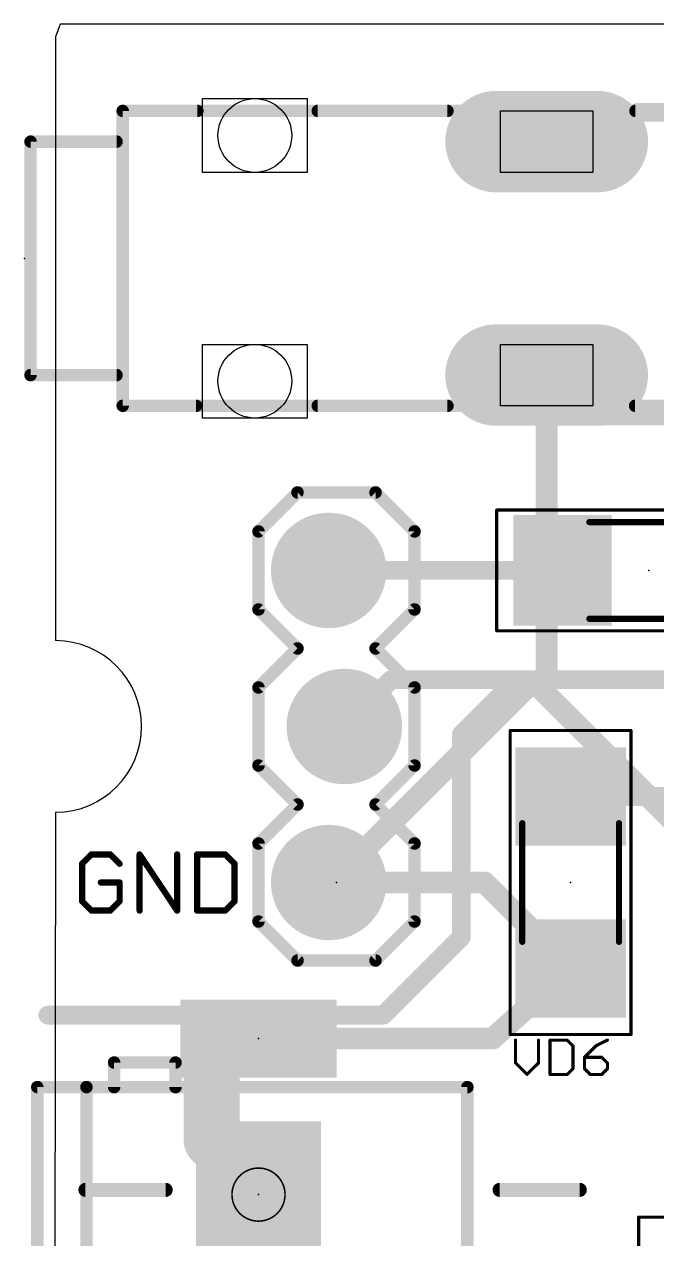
# Model space of a CAD drawing. Extents: x 0 to 91.2, y 0 to 65.1.
# Drawn here: x 0 to 10.29, y 45 to 64.77 of the extents above; entities that cross this region are included whole.
import ezdxf

# ---------------------------------------------------------------- set-up
doc = ezdxf.new("R2010")
doc.units = 0
for name, color, linetype in [('1', 22, 'CONTINUOUS'), ('16', 175, 'CONTINUOUS'), ('17', 82, 'CONTINUOUS'), ('20', 7, 'CONTINUOUS'), ('21', 253, 'CONTINUOUS'), ('22', 253, 'CONTINUOUS'), ('23', 7, 'CONTINUOUS'), ('25', 253, 'CONTINUOUS'), ('39', 22, 'CONTINUOUS'), ('46', 140, 'CONTINUOUS'), ('51', 253, 'CONTINUOUS')]:
    doc.layers.add(name, color=color, linetype=linetype)

# ---------------------------------------------------------------- blocks, each defined once
blk = doc.blocks.new('RECT')
blk.add_solid([(-0.5, -0.5), (0.5, -0.5), (-0.5, 0.5), (0.5, 0.5)])
blk = doc.blocks.new('ROUNDP')
at = {"const_width": 0.5}
blk.add_lwpolyline([(0, -0.25, 1), (0, 0.25, 1), (0, -0.25)], format="xyb", dxfattribs=at)
blk = doc.blocks.new('SQUAREP')
blk.add_solid([(-0.5, -0.5), (0.5, -0.5), (-0.5, 0.5), (0.5, 0.5)])
blk = doc.blocks.new('LONGP100')
at = {"const_width": 1}
blk.add_lwpolyline([(-0.5, 0), (0.5, 0)], dxfattribs=at)
at = {"const_width": 0.5}
for points in [[(-0.5, 0.25, 1), (-0.5, -0.25)], [(0.5, -0.25, 1), (0.5, 0.25)]]:
    blk.add_lwpolyline(points, format="xyb", dxfattribs=at)

msp = doc.modelspace()

# ---------------------------------------------------------------- linework, layer by layer
at = {"layer": '1'}
for points, const_width in [([(9.9695, 63.3349), (9.6393, 63.0809)], 0.3048), ([(12.1412, 63.3476), (9.9695, 63.3349)], 0.3048), ([(9.6393, 63.0809), (8.5, 62.86)], 0.3048), ([(8.5, 58.81), (8.5, 59.06)], 0.3556), ([(8.89, 58.42), (8.5, 58.81)], 0.3556), ([(13.84, 58.42), (8.89, 58.42)], 0.3556), ([(4.953, 55.88), (8.76, 55.88)], 0.3048), ([(5.207, 53.34), (5.969, 54.102)], 0.3048), ([(5.969, 54.102), (14.348, 54.102)], 0.3048), ([(8.89, 52.2), (11.43, 52.2)], 0.3048), ([(8.89, 52.2), (12.697, 52.2)], 0.3048), ([(7.49, 50.8), (4.953, 50.8)], 0.3556), ([(8.89, 49.4), (7.49, 50.8)], 0.3556), ([(7.62, 48.26), (8.89, 49.4)], 0.3556), ([(3.048, 48.1457), (3.175, 48.26)], 0.9144), ([(3.048, 46.609), (3.048, 48.1457)], 0.9144), ([(4.445, 48.26), (7.62, 48.26)], 0.3556), ([(3.7465, 45.9105), (3.048, 46.609)], 0.9144), ([(3.6068, 45.4914), (3.81, 45.8978)], 0.9144), ([(3.7465, 45.9105), (3.81, 45.8978)], 0.9144), ([(3.6068, 44.3738), (3.6068, 45.4914)], 0.9144)]:
    msp.add_lwpolyline(points, dxfattribs=dict(at, const_width=const_width))
for points, const_width in [([(9.9691, 63.4111, 1), (9.9699, 63.2587)], 0.1524), ([(10.016, 63.2745, 1), (9.923, 63.3953)], 0.1524), ([(9.5928, 63.1413, 1), (9.6858, 63.0205)], 0.1524), ([(9.6538, 63.0061, 1), (9.6248, 63.1557)], 0.1524), ([(8.4855, 62.9348, 1), (8.5145, 62.7852)], 0.1524), ([(8.5889, 59.06, 1), (8.4111, 59.06)], 0.1778), ([(8.5629, 58.8729, 1), (8.4371, 58.7471)], 0.1778), ([(8.4111, 58.81, 1), (8.5889, 58.81)], 0.1778), ([(8.89, 58.5089, 1), (8.89, 58.3311)], 0.1778), ([(8.8271, 58.3571, 1), (8.9529, 58.4829)], 0.1778), ([(4.953, 55.9562, 1), (4.953, 55.8038)], 0.1524), ([(8.76, 55.8038, 1), (8.76, 55.9562)], 0.1524), ([(5.969, 54.1782, 1), (5.969, 54.0258)], 0.1524), ([(6.0229, 54.0481, 1), (5.9151, 54.1559)], 0.1524), ([(5.1531, 53.3939, 1), (5.2609, 53.2861)], 0.1524), ([(8.89, 52.2762, 1), (8.89, 52.1238)], 0.1524), ([(8.89, 52.2762, 1), (8.89, 52.1238)], 0.1524), ([(4.953, 50.8889, 1), (4.953, 50.7111)], 0.1778), ([(7.5529, 50.8629, 1), (7.4271, 50.7371)], 0.1778), ([(7.49, 50.7111, 1), (7.49, 50.8889)], 0.1778), ([(8.8271, 49.3371, 1), (8.9529, 49.4629)], 0.1778), ([(8.9494, 49.3338, 1), (8.8306, 49.4662)], 0.1778), ([(3.3279, 48.0901, 1), (3.0221, 48.4299)], 0.4572), ([(3.2766, 48.1457, 1), (2.8194, 48.1457)], 0.4572), ([(2.8951, 48.3156, 1), (3.2009, 47.9758)], 0.4572), ([(4.445, 48.3489, 1), (4.445, 48.1711)], 0.1778), ([(7.62, 48.1711, 1), (7.62, 48.3489)], 0.1778), ([(7.5606, 48.3262, 1), (7.6794, 48.1938)], 0.1778), ([(3.2096, 46.7706, 1), (2.8864, 46.4474)], 0.4572), ([(2.8194, 46.609, 1), (3.2766, 46.609)], 0.4572), ([(3.7913, 46.1347, 1), (3.7017, 45.6863)], 0.4572), ([(3.5849, 45.7489, 1), (3.9081, 46.0721)], 0.4572), ([(4.0145, 45.7956, 1), (3.6055, 46)], 0.4572), ([(3.7652, 45.6736, 1), (3.8548, 46.122)], 0.4572), ([(3.8354, 45.4914, 1), (3.3782, 45.4914)], 0.4572), ([(3.4023, 45.5936, 1), (3.8113, 45.3892)], 0.4572)]:
    msp.add_lwpolyline(points, format="xyb", dxfattribs=dict(at, const_width=const_width))
at = {"layer": '16', "const_width": 0.1778}
for points in [[(8.5629, 59.1229, 1), (8.4371, 58.9971)], [(8.5889, 59.06, 1), (8.4111, 59.06)], [(8.9789, 58.67, 1), (8.8011, 58.67)], [(8.8271, 58.6071, 1), (8.9529, 58.7329)], [(8.89, 58.5089, 1), (8.89, 58.3311)], [(8.8011, 58.42, 1), (8.9789, 58.42)], [(8.2169, 54.102, 1), (8.2169, 53.9242)], [(8.2798, 53.9502, 1), (8.154, 54.076)], [(8.4068, 54.076, 1), (8.281, 53.9502)], [(8.281, 54.076, 1), (8.4068, 53.9502)], [(8.3439, 53.9242, 1), (8.3439, 54.102)], [(8.4111, 54.1692, 1), (8.5889, 54.1692)], [(8.5629, 54.1063, 1), (8.4371, 54.2321)], [(4.953, 50.8889, 1), (4.953, 50.7111)], [(4.9409, 50.8629, 1), (5.0667, 50.7371)], [(5.0038, 50.7111, 1), (5.0038, 50.8889)]]:
    msp.add_lwpolyline(points, format="xyb", dxfattribs=at)
at = {"layer": '16', "const_width": 0.3556}
for points in [[(8.5, 54.1692), (8.5, 59.06)], [(8.89, 58.67), (8.5, 59.06)], [(8.89, 58.42), (8.89, 58.67)], [(16.51, 58.42), (8.89, 58.42)], [(5.0038, 50.8), (8.2169, 54.0131)], [(8.3439, 54.0131), (8.2169, 54.0131)], [(8.3439, 54.0131), (8.5, 54.1692)], [(12.446, 49.911), (8.3439, 54.0131)], [(5.0038, 50.8), (4.953, 50.8)]]:
    msp.add_lwpolyline(points, dxfattribs=at)
at = {"layer": '20'}
for p, q in [((0.584, 64.77), (0.508, 64.567)), ((31.623, 64.77), (0.584, 64.77)), ((0.508, 64.567), (0.508, 54.737)), ((2.9, 62.36), (2.9, 63.56)), ((2.9, 63.56), (4.6, 63.56)), ((4.6, 63.56), (4.6, 62.36)), ((4.6, 62.36), (2.9, 62.36)), ((2.9, 58.36), (2.9, 59.56)), ((2.9, 59.56), (4.6, 59.56)), ((4.6, 59.56), (4.6, 58.36)), ((4.6, 58.36), (2.9, 58.36)), ((0.508, 51.943), (0.457, 15.25))]:
    msp.add_line(p, q, dxfattribs=at)
for centre in [(3.75, 62.96), (3.75, 58.96)]:
    msp.add_circle(centre, 0.6, dxfattribs=at)
msp.add_arc((0.508, 53.34), 1.397, 270, 90, dxfattribs=at)
at = {"layer": '21'}
for points, const_width in [([(1.6, 58.56), (1.6, 63.36)], 0.2032), ([(1.6, 63.36), (2.815, 63.36)], 0.2032), ([(6.885, 63.36), (4.775, 63.36)], 0.2032), ([(9.945, 63.36), (11.4, 63.36)], 0.2032), ([(0.1, 59.06), (0.1, 62.86)], 0.2032), ([(0.1, 62.86), (1.5, 62.86)], 0.2032), ([(0.1, 59.06), (1.5, 59.06)], 0.2032), ([(2.795, 58.56), (1.6, 58.56)], 0.2032), ([(6.885, 58.56), (4.775, 58.56)], 0.2032), ([(11.4, 58.56), (9.94, 58.56)], 0.2032), ([(3.81, 56.515), (4.445, 57.15)], 0.2032), ([(4.445, 57.15), (5.715, 57.15)], 0.2032), ([(5.715, 57.15), (6.35, 56.515)], 0.2032), ([(3.81, 55.245), (3.81, 56.515)], 0.2032), ([(6.35, 56.515), (6.35, 55.245)], 0.2032), ([(4.445, 54.61), (3.81, 55.245)], 0.2032), ([(6.35, 55.245), (5.715, 54.61)], 0.2032), ([(3.81, 53.975), (4.445, 54.61)], 0.2032), ([(5.715, 54.61), (6.35, 53.975)], 0.2032), ([(7.112, 53.213), (8.001, 54.102)], 0.3048), ([(8.001, 54.102), (12.192, 54.102)], 0.3048), ([(3.81, 52.705), (3.81, 53.975)], 0.2032), ([(6.35, 53.975), (6.35, 52.705)], 0.2032), ([(7.112, 49.911), (7.112, 53.213)], 0.3048), ([(4.445, 52.07), (3.81, 52.705)], 0.2032), ([(6.35, 52.705), (5.715, 52.07)], 0.2032), ([(3.81, 51.435), (4.445, 52.07)], 0.2032), ([(5.715, 52.07), (6.35, 51.435)], 0.2032), ([(3.81, 50.165), (3.81, 51.435)], 0.2032), ([(6.35, 51.435), (6.35, 50.165)], 0.2032), ([(1.0923, 51.258), (0.9398, 51.1055)], 0.1016), ([(1.3974, 51.258), (1.0923, 51.258)], 0.1016), ([(1.5499, 51.1055), (1.3974, 51.258)], 0.1016), ([(1.8753, 50.3428), (1.8753, 51.258)], 0.1016), ([(1.8753, 51.258), (2.4854, 50.3428)], 0.1016), ([(2.4854, 50.3428), (2.4854, 51.258)], 0.1016), ([(2.8108, 51.258), (2.8108, 50.3428)], 0.1016), ([(3.2684, 51.258), (2.8108, 51.258)], 0.1016), ([(3.421, 51.1055), (3.2684, 51.258)], 0.1016), ([(0.9398, 51.1055), (0.9398, 50.4953)], 0.1016), ([(3.421, 50.4953), (3.421, 51.1055)], 0.1016), ([(1.5499, 50.8004), (1.2449, 50.8004)], 0.1016), ([(1.5499, 50.4953), (1.5499, 50.8004)], 0.1016), ([(0.9398, 50.4953), (1.0923, 50.3428)], 0.1016), ([(1.3974, 50.3428), (1.5499, 50.4953)], 0.1016), ([(3.2684, 50.3428), (3.421, 50.4953)], 0.1016), ([(1.0923, 50.3428), (1.3974, 50.3428)], 0.1016), ([(2.8108, 50.3428), (3.2684, 50.3428)], 0.1016), ([(3.81, 50.165), (4.445, 49.53)], 0.2032), ([(5.715, 49.53), (6.35, 50.165)], 0.2032), ([(5.842, 48.641), (7.112, 49.911)], 0.3048), ([(4.445, 49.53), (5.715, 49.53)], 0.2032), ([(0.381, 48.641), (5.842, 48.641)], 0.3048), ([(0.21, 40.47), (0.21, 47.47)], 0.2032), ([(0.21, 47.47), (1.01, 47.47)], 0.2032), ([(1.01, 47.47), (7.21, 47.47)], 0.2032), ([(1.01, 40.47), (1.01, 47.47)], 0.2032), ([(7.21, 47.47), (7.21, 40.47)], 0.2032), ([(7.7343, 45.797), (9.0393, 45.797)], 0.2286)]:
    msp.add_lwpolyline(points, dxfattribs=dict(at, const_width=const_width))
for points, const_width in [([(1.6508, 63.36, 1), (1.5492, 63.36)], 0.1016), ([(1.6, 63.4108, 1), (1.6, 63.3092)], 0.1016), ([(2.815, 63.3092, 1), (2.815, 63.4108)], 0.1016), ([(4.775, 63.4108, 1), (4.775, 63.3092)], 0.1016), ([(6.885, 63.3092, 1), (6.885, 63.4108)], 0.1016), ([(9.945, 63.4108, 1), (9.945, 63.3092)], 0.1016), ([(0.1508, 62.86, 1), (0.0492, 62.86)], 0.1016), ([(0.1, 62.9108, 1), (0.1, 62.8092)], 0.1016), ([(1.5, 62.8092, 1), (1.5, 62.9108)], 0.1016), ([(0.1, 59.1108, 1), (0.1, 59.0092)], 0.1016), ([(0.0492, 59.06, 1), (0.1508, 59.06)], 0.1016), ([(1.5, 59.0092, 1), (1.5, 59.1108)], 0.1016), ([(1.6, 58.6108, 1), (1.6, 58.5092)], 0.1016), ([(1.5492, 58.56, 1), (1.6508, 58.56)], 0.1016), ([(2.795, 58.5092, 1), (2.795, 58.6108)], 0.1016), ([(4.775, 58.6108, 1), (4.775, 58.5092)], 0.1016), ([(6.885, 58.5092, 1), (6.885, 58.6108)], 0.1016), ([(9.94, 58.6108, 1), (9.94, 58.5092)], 0.1016), ([(4.445, 57.2008, 1), (4.445, 57.0992)], 0.1016), ([(4.4809, 57.1141, 1), (4.4091, 57.1859)], 0.1016), ([(5.7509, 57.1859, 1), (5.6791, 57.1141)], 0.1016), ([(5.715, 57.0992, 1), (5.715, 57.2008)], 0.1016), ([(3.8608, 56.515, 1), (3.7592, 56.515)], 0.1016), ([(3.7741, 56.5509, 1), (3.8459, 56.4791)], 0.1016), ([(6.4008, 56.515, 1), (6.2992, 56.515)], 0.1016), ([(6.3141, 56.4791, 1), (6.3859, 56.5509)], 0.1016), ([(3.8459, 55.2809, 1), (3.7741, 55.2091)], 0.1016), ([(3.7592, 55.245, 1), (3.8608, 55.245)], 0.1016), ([(6.2992, 55.245, 1), (6.4008, 55.245)], 0.1016), ([(6.3859, 55.2091, 1), (6.3141, 55.2809)], 0.1016), ([(4.4809, 54.5741, 1), (4.4091, 54.6459)], 0.1016), ([(4.4091, 54.5741, 1), (4.4809, 54.6459)], 0.1016), ([(5.7509, 54.6459, 1), (5.6791, 54.5741)], 0.1016), ([(5.6791, 54.6459, 1), (5.7509, 54.5741)], 0.1016), ([(8.001, 54.1782, 1), (8.001, 54.0258)], 0.1524), ([(8.0549, 54.0481, 1), (7.9471, 54.1559)], 0.1524), ([(3.8608, 53.975, 1), (3.7592, 53.975)], 0.1016), ([(3.7741, 54.0109, 1), (3.8459, 53.9391)], 0.1016), ([(6.4008, 53.975, 1), (6.2992, 53.975)], 0.1016), ([(6.3141, 53.9391, 1), (6.3859, 54.0109)], 0.1016), ([(7.1882, 53.213, 1), (7.0358, 53.213)], 0.1524), ([(7.0581, 53.2669, 1), (7.1659, 53.1591)], 0.1524), ([(3.8459, 52.7409, 1), (3.7741, 52.6691)], 0.1016), ([(6.3859, 52.6691, 1), (6.3141, 52.7409)], 0.1016), ([(3.7592, 52.705, 1), (3.8608, 52.705)], 0.1016), ([(6.2992, 52.705, 1), (6.4008, 52.705)], 0.1016), ([(4.4809, 52.0341, 1), (4.4091, 52.1059)], 0.1016), ([(4.4091, 52.0341, 1), (4.4809, 52.1059)], 0.1016), ([(5.7509, 52.1059, 1), (5.6791, 52.0341)], 0.1016), ([(5.6791, 52.1059, 1), (5.7509, 52.0341)], 0.1016), ([(3.8608, 51.435, 1), (3.7592, 51.435)], 0.1016), ([(3.7741, 51.4709, 1), (3.8459, 51.3991)], 0.1016), ([(6.4008, 51.435, 1), (6.2992, 51.435)], 0.1016), ([(6.3141, 51.3991, 1), (6.3859, 51.4709)], 0.1016), ([(1.0923, 51.2834, 1), (1.0923, 51.2326)], 0.0508), ([(1.1103, 51.24, 1), (1.0744, 51.2759)], 0.0508), ([(1.4154, 51.2759, 1), (1.3794, 51.24)], 0.0508), ([(1.3974, 51.2326, 1), (1.3974, 51.2834)], 0.0508), ([(1.9007, 51.258, 1), (1.8499, 51.258)], 0.0508), ([(1.8965, 51.2721, 1), (1.8542, 51.2439)], 0.0508), ([(2.5108, 51.258, 1), (2.46, 51.258)], 0.0508), ([(2.8362, 51.258, 1), (2.7854, 51.258)], 0.0508), ([(2.8108, 51.2834, 1), (2.8108, 51.2326)], 0.0508), ([(3.2864, 51.2759, 1), (3.2505, 51.24)], 0.0508), ([(3.2684, 51.2326, 1), (3.2684, 51.2834)], 0.0508), ([(0.9652, 51.1055, 1), (0.9144, 51.1055)], 0.0508), ([(0.9218, 51.1234, 1), (0.9578, 51.0875)], 0.0508), ([(1.532, 51.0875, 1), (1.5679, 51.1234)], 0.0508), ([(3.4464, 51.1055, 1), (3.3956, 51.1055)], 0.0508), ([(3.403, 51.0875, 1), (3.4389, 51.1234)], 0.0508), ([(1.2449, 50.8258, 1), (1.2449, 50.775)], 0.0508), ([(1.5753, 50.8004, 1), (1.5245, 50.8004)], 0.0508), ([(1.5499, 50.775, 1), (1.5499, 50.8258)], 0.0508), ([(0.9578, 50.5133, 1), (0.9218, 50.4774)], 0.0508), ([(0.9144, 50.4953, 1), (0.9652, 50.4953)], 0.0508), ([(1.5245, 50.4953, 1), (1.5753, 50.4953)], 0.0508), ([(1.5679, 50.4774, 1), (1.532, 50.5133)], 0.0508), ([(3.3956, 50.4953, 1), (3.4464, 50.4953)], 0.0508), ([(3.4389, 50.4774, 1), (3.403, 50.5133)], 0.0508), ([(1.0923, 50.3682, 1), (1.0923, 50.3174)], 0.0508), ([(1.0744, 50.3248, 1), (1.1103, 50.3608)], 0.0508), ([(1.3794, 50.3608, 1), (1.4154, 50.3248)], 0.0508), ([(1.3974, 50.3174, 1), (1.3974, 50.3682)], 0.0508), ([(1.8499, 50.3428, 1), (1.9007, 50.3428)], 0.0508), ([(2.46, 50.3428, 1), (2.5108, 50.3428)], 0.0508), ([(2.4643, 50.3287, 1), (2.5066, 50.3569)], 0.0508), ([(2.8108, 50.3682, 1), (2.8108, 50.3174)], 0.0508), ([(2.7854, 50.3428, 1), (2.8362, 50.3428)], 0.0508), ([(3.2505, 50.3608, 1), (3.2864, 50.3248)], 0.0508), ([(3.2684, 50.3174, 1), (3.2684, 50.3682)], 0.0508), ([(3.8459, 50.2009, 1), (3.7741, 50.1291)], 0.1016), ([(3.7592, 50.165, 1), (3.8608, 50.165)], 0.1016), ([(6.2992, 50.165, 1), (6.4008, 50.165)], 0.1016), ([(6.3859, 50.1291, 1), (6.3141, 50.2009)], 0.1016), ([(7.1659, 49.8571, 1), (7.0581, 49.9649)], 0.1524), ([(7.0358, 49.911, 1), (7.1882, 49.911)], 0.1524), ([(4.445, 49.5808, 1), (4.445, 49.4792)], 0.1016), ([(5.715, 49.4792, 1), (5.715, 49.5808)], 0.1016), ([(4.4091, 49.4941, 1), (4.4809, 49.5659)], 0.1016), ([(5.6791, 49.5659, 1), (5.7509, 49.4941)], 0.1016), ([(0.381, 48.7172, 1), (0.381, 48.5648)], 0.1524), ([(5.7881, 48.6949, 1), (5.8959, 48.5871)], 0.1524), ([(5.842, 48.5648, 1), (5.842, 48.7172)], 0.1524), ([(0.2608, 47.47, 1), (0.1592, 47.47)], 0.1016), ([(0.21, 47.5208, 1), (0.21, 47.4192)], 0.1016), ([(1.01, 47.5208, 1), (1.01, 47.4192)], 0.1016), ([(1.0608, 47.47, 1), (0.9592, 47.47)], 0.1016), ([(1.01, 47.4192, 1), (1.01, 47.5208)], 0.1016), ([(7.2608, 47.47, 1), (7.1592, 47.47)], 0.1016), ([(7.21, 47.4192, 1), (7.21, 47.5208)], 0.1016), ([(7.7343, 45.8542, 1), (7.7343, 45.7399)], 0.1143), ([(9.0393, 45.7399, 1), (9.0393, 45.8542)], 0.1143)]:
    msp.add_lwpolyline(points, format="xyb", dxfattribs=dict(at, const_width=const_width))
at = {"layer": '22', "const_width": 0.2286}
msp.add_lwpolyline([(2.2987, 45.797), (0.9937, 45.797)], dxfattribs=at)
at = {"layer": '22', "const_width": 0.1143}
for points in [[(0.9937, 45.8542, 1), (0.9937, 45.7399)], [(2.2987, 45.7399, 1), (2.2987, 45.8542)]]:
    msp.add_lwpolyline(points, format="xyb", dxfattribs=at)
at = {"layer": '23'}
for p in [(0, 60.96), (10.16, 55.88), (5.08, 50.8), (8.89, 50.8), (3.81, 48.26), (3.81, 45.72)]:
    msp.add_point(p, dxfattribs=at)
at = {"layer": '25', "const_width": 0.0508}
for points in [[(7.9935, 48.2351), (7.9935, 47.8622)], [(8.3663, 47.8622), (8.3663, 48.2351)], [(8.5548, 48.2351), (8.5548, 47.6758)], [(8.8344, 48.2351), (8.5548, 48.2351)], [(8.9276, 48.1419), (8.8344, 48.2351)], [(9.4889, 48.2351), (9.3025, 48.1419)], [(8.9276, 47.769), (8.9276, 48.1419)], [(9.3025, 48.1419), (9.1161, 47.9554)], [(7.9935, 47.8622), (8.1799, 47.6758)], [(8.1799, 47.6758), (8.3663, 47.8622)], [(9.1161, 47.9554), (9.1161, 47.769)], [(9.3957, 47.9554), (9.1161, 47.9554)], [(9.4889, 47.8622), (9.3957, 47.9554)], [(9.4889, 47.769), (9.4889, 47.8622)], [(8.5548, 47.6758), (8.8344, 47.6758)], [(8.8344, 47.6758), (8.9276, 47.769)], [(9.1161, 47.769), (9.2093, 47.6758)], [(9.2093, 47.6758), (9.3957, 47.6758)], [(9.3957, 47.6758), (9.4889, 47.769)]]:
    msp.add_lwpolyline(points, dxfattribs=at)
at = {"layer": '25', "const_width": 0.0254}
for points in [[(8.0062, 48.2351, 1), (7.9808, 48.2351)], [(8.379, 48.2351, 1), (8.3536, 48.2351)], [(8.5675, 48.2351, 1), (8.5421, 48.2351)], [(8.5548, 48.2478, 1), (8.5548, 48.2224)], [(8.8434, 48.2441, 1), (8.8254, 48.2261)], [(8.8344, 48.2224, 1), (8.8344, 48.2478)], [(9.4946, 48.2237, 1), (9.4833, 48.2464)], [(8.9403, 48.1419, 1), (8.9149, 48.1419)], [(8.9186, 48.1329, 1), (8.9366, 48.1508)], [(9.2968, 48.1532, 1), (9.3082, 48.1305)], [(9.3115, 48.1329, 1), (9.2935, 48.1508)], [(8.0024, 47.8712, 1), (7.9845, 47.8532)], [(7.9808, 47.8622, 1), (8.0062, 47.8622)], [(8.3536, 47.8622, 1), (8.379, 47.8622)], [(8.3753, 47.8532, 1), (8.3573, 47.8712)], [(9.1288, 47.9554, 1), (9.1034, 47.9554)], [(9.1161, 47.9681, 1), (9.1161, 47.9427)], [(9.1071, 47.9644, 1), (9.1251, 47.9465)], [(9.4047, 47.9644, 1), (9.3867, 47.9465)], [(9.3957, 47.9427, 1), (9.3957, 47.9681)], [(9.5016, 47.8622, 1), (9.4762, 47.8622)], [(9.48, 47.8532, 1), (9.4979, 47.8712)], [(8.1709, 47.6848, 1), (8.1889, 47.6668)], [(8.1709, 47.6668, 1), (8.1889, 47.6848)], [(8.5548, 47.6885, 1), (8.5548, 47.6631)], [(8.5421, 47.6758, 1), (8.5675, 47.6758)], [(8.8254, 47.6848, 1), (8.8434, 47.6668)], [(8.8344, 47.6631, 1), (8.8344, 47.6885)], [(8.9149, 47.769, 1), (8.9403, 47.769)], [(8.9366, 47.76, 1), (8.9186, 47.778)], [(9.1251, 47.778, 1), (9.1071, 47.76)], [(9.1034, 47.769, 1), (9.1288, 47.769)], [(9.2093, 47.6885, 1), (9.2093, 47.6631)], [(9.2003, 47.6668, 1), (9.2183, 47.6848)], [(9.3867, 47.6848, 1), (9.4047, 47.6668)], [(9.3957, 47.6631, 1), (9.3957, 47.6885)], [(9.4762, 47.769, 1), (9.5016, 47.769)], [(9.4979, 47.76, 1), (9.48, 47.778)]]:
    msp.add_lwpolyline(points, format="xyb", dxfattribs=at)
at = {"layer": '39', "const_width": 0.0508}
for points in [[(7.687, 56.863), (12.633, 56.863)], [(7.687, 54.897), (7.687, 56.863)], [(12.633, 54.897), (7.687, 54.897)], [(7.907, 48.327), (7.907, 53.273)], [(7.907, 53.273), (9.873, 53.273)], [(9.873, 53.273), (9.873, 48.327)], [(9.873, 48.327), (7.907, 48.327)], [(9.997, 45.353), (17.943, 45.353)], [(9.997, 33.387), (9.997, 45.353)]]:
    msp.add_lwpolyline(points, dxfattribs=at)
at = {"layer": '39', "const_width": 0.0254}
for points in [[(7.687, 56.8757, 1), (7.687, 56.8503)], [(7.6997, 56.863, 1), (7.6743, 56.863)], [(7.687, 54.9097, 1), (7.687, 54.8843)], [(7.6743, 54.897, 1), (7.6997, 54.897)], [(7.9197, 53.273, 1), (7.8943, 53.273)], [(7.907, 53.2857, 1), (7.907, 53.2603)], [(9.8857, 53.273, 1), (9.8603, 53.273)], [(9.873, 53.2603, 1), (9.873, 53.2857)], [(7.907, 48.3397, 1), (7.907, 48.3143)], [(7.8943, 48.327, 1), (7.9197, 48.327)], [(9.8603, 48.327, 1), (9.8857, 48.327)], [(9.873, 48.3143, 1), (9.873, 48.3397)], [(9.997, 45.3657, 1), (9.997, 45.3403)], [(10.0097, 45.353, 1), (9.9843, 45.353)]]:
    msp.add_lwpolyline(points, format="xyb", dxfattribs=at)
at = {"layer": '46'}
for p, q in [((7.75, 62.36), (7.75, 63.36)), ((7.75, 63.36), (9.25, 63.36)), ((9.25, 63.36), (9.25, 62.36)), ((9.25, 62.36), (7.75, 62.36)), ((7.75, 58.56), (7.75, 59.56)), ((7.75, 59.56), (9.25, 59.56)), ((9.25, 59.56), (9.25, 58.56)), ((9.25, 58.56), (7.75, 58.56))]:
    msp.add_line(p, q, dxfattribs=at)
at = {"layer": '51'}
for points, const_width in [([(1.6, 63.36), (11.4, 63.36)], 0.2032), ([(11.4, 58.56), (1.6, 58.56)], 0.2032), ([(11.125, 56.667), (9.195, 56.667)], 0.1016), ([(11.125, 55.093), (9.195, 55.093)], 0.1016), ([(8.103, 49.835), (8.103, 51.765)], 0.1016), ([(9.677, 49.835), (9.677, 51.765)], 0.1016), ([(2.46, 47.87), (1.46, 47.87)], 0.2032), ([(1.46, 47.87), (1.46, 47.47)], 0.2032), ([(2.46, 47.47), (2.46, 47.87)], 0.2032)]:
    msp.add_lwpolyline(points, dxfattribs=dict(at, const_width=const_width))
for points, const_width in [([(1.6, 63.4108, 1), (1.6, 63.3092)], 0.1016), ([(1.6, 58.6108, 1), (1.6, 58.5092)], 0.1016), ([(9.195, 56.6924, 1), (9.195, 56.6416)], 0.0508), ([(9.195, 55.1184, 1), (9.195, 55.0676)], 0.0508), ([(8.1284, 51.765, 1), (8.0776, 51.765)], 0.0508), ([(9.7024, 51.765, 1), (9.6516, 51.765)], 0.0508), ([(8.0776, 49.835, 1), (8.1284, 49.835)], 0.0508), ([(9.6516, 49.835, 1), (9.7024, 49.835)], 0.0508), ([(1.46, 47.9208, 1), (1.46, 47.8192)], 0.1016), ([(1.5108, 47.87, 1), (1.4092, 47.87)], 0.1016), ([(2.5108, 47.87, 1), (2.4092, 47.87)], 0.1016), ([(2.46, 47.8192, 1), (2.46, 47.9208)], 0.1016), ([(1.4092, 47.47, 1), (1.5108, 47.47)], 0.1016), ([(2.4092, 47.47, 1), (2.5108, 47.47)], 0.1016), ([(3.81, 45.2882, 1), (3.81, 46.1518, 1), (3.81, 45.2882)], 0.0254)]:
    msp.add_lwpolyline(points, format="xyb", dxfattribs=dict(at, const_width=const_width))

# ---------------------------------------------------------------- block references
at = {"layer": '1', "xscale": 1.6, "yscale": 1.8}
for p, rotation in [((8.76, 55.88), 180), ((8.89, 52.2), 90), ((8.89, 49.4), 90)]:
    msp.add_blockref('RECT', p, dxfattribs=dict(at, rotation=rotation))
at = {"layer": '1', "xscale": 1.27, "yscale": 1.27}
for p in [(3.175, 48.26), (4.445, 48.26)]:
    msp.add_blockref('RECT', p, dxfattribs=at)
at = {"layer": '17'}
for name, p, xscale, yscale, rotation in [('LONGP100', (8.5, 62.86), 1.65, 1.65, 180), ('LONGP100', (8.5, 62.86), 1.65, 1.65, 180), ('LONGP100', (8.5, 59.06), 1.65, 1.65, 180), ('LONGP100', (8.5, 59.06), 1.65, 1.65, 180), ('ROUNDP', (4.953, 55.88), 1.8796, 1.8796, 180), ('ROUNDP', (4.953, 55.88), 1.8796, 1.8796, 180), ('ROUNDP', (5.207, 53.34), 1.8796, 1.8796, 180), ('ROUNDP', (5.207, 53.34), 1.8796, 1.8796, 180), ('ROUNDP', (4.953, 50.8), 1.8796, 1.8796, 180), ('ROUNDP', (4.953, 50.8), 1.8796, 1.8796, 180), ('SQUAREP', (3.81, 45.8978), 2.032, 2.032, 270), ('SQUAREP', (3.81, 45.8978), 2.032, 2.032, 270)]:
    msp.add_blockref(name, p, dxfattribs=dict(at, xscale=xscale, yscale=yscale, rotation=rotation))
at = {"layer": '51'}
for p, xscale, yscale, rotation in [((8.8332, 55.8791), 0.7501, 1.7, 180), ((5.08, 55.88), 0.508, 0.508, 90), ((5.08, 53.34), 0.508, 0.508, 90), ((8.8891, 52.1268), 0.7501, 1.7, 90), ((5.08, 50.8), 0.508, 0.508, 90), ((8.8909, 49.4733), 0.7501, 1.7, 90)]:
    msp.add_blockref('RECT', p, dxfattribs=dict(at, xscale=xscale, yscale=yscale, rotation=rotation))

doc.saveas('drawing.dxf')
